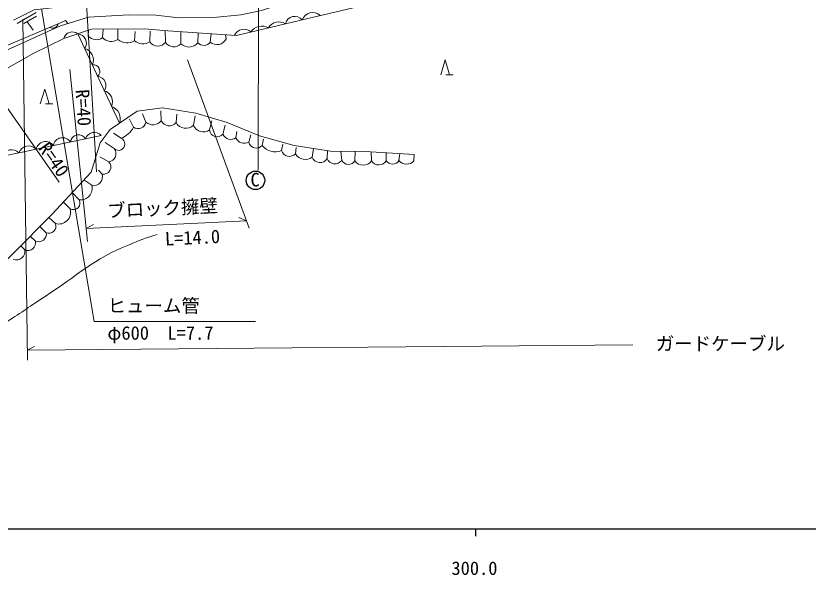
# Model space of a CAD drawing. Units: millimetres, scale not verified. Extents: x 40000 to 680000, y 20000 to 380000.
# Drawn here: x 305694 to 413067, y 198715 to 274555 of the extents above; entities that cross this region are included whole.
import ezdxf
from ezdxf.enums import TextEntityAlignment as Align

# ---------------------------------------------------------------- set-up
doc = ezdxf.new("R2010")
doc.units = ezdxf.units.MM
doc.header["$LTSCALE"] = 1000
doc.linetypes.add('CHAIN', pattern=[18.5, 12, -1.5, 3.5, -1.5])
for name, color, linetype, lineweight in [('M-BGD', 7, 'Continuous', 13), ('M-BMK', 2, 'CHAIN', 13), ('M-STR-HTXT', 7, 'Continuous', 13), ('M-STR-STRC', 7, 'Continuous', 13), ('M-TTL-BAND', 7, 'Continuous', 25)]:
    doc.layers.add(name, color=color, linetype=linetype, lineweight=lineweight)
doc.styles.add('ＭＳ ゴシック', font='')
doc.styles.get('ＭＳ ゴシック').set_extended_font_data('MS Gothic')

msp = doc.modelspace()

# ---------------------------------------------------------------- linework, layer by layer
at = {"layer": 'M-BGD'}
for p, q in [((305865, 273513), (308464, 274992)), ((306788, 273495), (308502, 274521)), ((307237, 273764), (308050, 272619)), ((317450, 271602), (317533, 272758)), ((319522, 271329), (319529, 272776)), ((314094, 272119), (319734, 259981)), ((315500, 271819), (315543, 272608)), ((321773, 271188), (321847, 272409)), ((323854, 271009), (323910, 272478)), ((325983, 270961), (325939, 272565)), ((328064, 270773), (328045, 272418)), ((330344, 270905), (330382, 272262)), ((332038, 270996), (332154, 272143)), ((334195, 271448), (334124, 272011)), ((323322, 260124), (322855, 261287)), ((325404, 260332), (325327, 261691)), ((327421, 260076), (327503, 261220)), ((329747, 259744), (329983, 261003)), ((321625, 259451), (321110, 260534)), ((331956, 259088), (332240, 260315)), ((333749, 258527), (334066, 259738)), ((335526, 258027), (335635, 258890)), ((319963, 257946), (318948, 258645)), ((337268, 257415), (337556, 258409)), ((339086, 256991), (339237, 257817)), ((319021, 256552), (317816, 257401)), ((341685, 256275), (341863, 257145)), ((343607, 255852), (343704, 256712)), ((345830, 255409), (346018, 256546)), ((347886, 255201), (347913, 256250)), ((349852, 254959), (349757, 256178)), ((351652, 254876), (351694, 256166)), ((353882, 254880), (353827, 256109)), ((355889, 254909), (355872, 255981)), ((357612, 254928), (357710, 255867)), ((359618, 254880), (359680, 255744)), ((318286, 254763), (317097, 255427)), ((317373, 253086), (316889, 253649)), ((315988, 251579), (314915, 252323)), ((314277, 249616), (313321, 250599)), ((313060, 248372), (312130, 249312)), ((311063, 246375), (310181, 247233)), ((309814, 245150), (308948, 245988)), ((308345, 244020), (307649, 244677)), ((306913, 242833), (306365, 243382))]:
    msp.add_line(p, q, dxfattribs=at)
for points in [[(304568, 269950), (310012, 272448), (311725, 273200), (315552, 274369), (321028, 274689), (324646, 274657), (327800, 274289), (332508, 274337), (336190, 274673), (338992, 275282), (346534, 277748), (350328, 279749), (355740, 283912), (363464, 289987), (369460, 293865), (373735, 296074), (376585, 296843), (379836, 296971), (382574, 297099), (387986, 298348), (398825, 301822), (405802, 303875)], [(275827, 250953), (284948, 254347), (291929, 257069), (295627, 259775), (299230, 263970), (301472, 265763), (308116, 269478), (312199, 271479), (315946, 272744), (323071, 272808), (326289, 272536), (335608, 271911), (345070, 274153), (352932, 276010), (376789, 281670), (390328, 284681)], [(305365, 273960), (308167, 275378), (318334, 276483), (326255, 276978)], [(311723, 273620), (312445, 273945), (312726, 273506)], [(296662, 264049), (296547, 264766), (304162, 270403), (311723, 273620)], [(322155, 261630), (325550, 262095), (330097, 261358), (334324, 260093), (338727, 258268), (343403, 256955), (348322, 256186), (353031, 256158), (359680, 255744)], [(264716, 239750), (273250, 238838), (278326, 236404), (285531, 236612), (289870, 236244), (292512, 235491), (295650, 235843), (297988, 236260), (301638, 238710), (305353, 242360), (310573, 247628), (315889, 253376), (317112, 257355), (318489, 259133), (322155, 261630)], [(298892, 260789), (297051, 254064), (317273, 258339)]]:
    msp.add_lwpolyline(points, dxfattribs=at)
for centre, radius, start, end in [((345890, 273517), 1481, 46.32694, 160.27451), ((343496, 273185), 1300, 39.76939, 166.8845), ((310636, 273768), 878, 242.79784, 343.29733), ((336576, 271359), 1387, 46.59338, 155.62497), ((339039, 271355), 1818, 60.44839, 146.2055), ((341344, 272106), 1635, 57.16797, 149.48592), ((313354, 271186), 1191, 51.56911, 165.74096), ((313983, 270855), 1269, 324.85722, 84.98859), ((316590, 272747), 1432, 220.41688, 306.90274), ((318651, 272717), 1639, 222.87965, 302.10169), ((320749, 272885), 1982, 231.73145, 301.08603), ((322937, 272530), 1777, 229.07428, 301.09813), ((324936, 271764), 1319, 214.93291, 322.53229), ((327098, 271684), 1328, 212.96163, 316.69626), ((329145, 271852), 1528, 224.95627, 321.66561), ((331154, 271628), 1086, 221.71269, 324.45997), ((332950, 272016), 1368, 228.20089, 335.47553), ((314598, 268583), 1598, 335.17616, 74.66965), ((316175, 267017), 904, 311.80017, 98.04564), ((316648, 265101), 1249, 325.7864, 84.05941), ((317256, 262913), 1546, 335.8096, 74.03621), ((318060, 260600), 1785, 339.69041, 70.1554), ((322248, 260358), 1100, 235.51532, 347.71424), ((324262, 261236), 1456, 229.80888, 321.61231), ((326495, 260851), 1208, 205.46056, 320.0656), ((328702, 260735), 1440, 207.24717, 316.52511), ((318748, 260959), 3249, 291.96676, 332.34752), ((331098, 260247), 1442, 200.41344, 306.49303), ((332958, 259144), 1003, 183.19379, 322.09816), ((312024, 256776), 1255, 32.65276, 171.22056), ((314184, 257316), 1111, 30.94285, 172.93048), ((316343, 257464), 1278, 43.24641, 160.62691), ((319616, 257166), 854, 225.87973, 66.0284), ((334825, 258943), 1153, 201.11425, 307.43681), ((336675, 258512), 1248, 202.89295, 298.38907), ((307417, 255525), 1389, 42.88615, 160.98717), ((309719, 256201), 1312, 35.72331, 168.15002), ((338284, 257661), 1045, 193.60326, 320.14746), ((340845, 258301), 2193, 216.67717, 292.53173), ((305125, 255057), 1344, 43.23891, 160.63441), ((318175, 255854), 1097, 275.83402, 39.5271), ((342778, 256662), 1159, 199.46745, 315.65343), ((344896, 256524), 1454, 207.53507, 309.93846), ((317575, 254063), 998, 258.31861, 44.50559), ((346908, 255800), 1147, 199.93061, 328.5079), ((348934, 255611), 1126, 201.38069, 324.61175), ((350778, 255477), 1061, 209.22, 325.49491), ((352766, 255655), 1359, 214.96207, 325.26569), ((354877, 255507), 1175, 212.20143, 329.41243), ((356744, 255504), 1042, 214.82408, 326.42824), ((358635, 255761), 1319, 219.1524, 318.15815), ((316262, 252717), 1170, 256.45973, 18.38978), ((314470, 251175), 1571, 262.93272, 14.89954), ((313482, 249176), 909, 242.32066, 28.95843), ((311489, 247946), 1627, 254.81759, 15.18241), ((310183, 246022), 948, 247.05564, 21.85387), ((308786, 244967), 1045, 245.03686, 10.10033), ((307344, 243770), 1031, 245.29542, 14.01847), ((305754, 242643), 1175, 249.44788, 9.28252)]:
    msp.add_arc(centre, radius, start, end, dxfattribs=at)
msp.add_open_spline([(151793, 257216), (152689, 256346), (153007, 256080), (153861, 255447), (155142, 254498), (155968, 254103), (157427, 253460), (159770, 252427), (161277, 252367), (163796, 251909), (169405, 250888), (172612, 250712), (178287, 250157), (181926, 249801), (183970, 249624), (187623, 249449), (189481, 249360), (190530, 249504), (192386, 249368), (194750, 249194), (196060, 248897), (198374, 248388), (200320, 247960), (201399, 247645), (203274, 246972), (205219, 246275), (206346, 245910), (208119, 244849), (209964, 243745), (210546, 242495), (212358, 241337), (213607, 240539), (214390, 240228), (215736, 239608), (217738, 238687), (218846, 238088), (220972, 237510), (225994, 236145), (228952, 235809), (234149, 235544), (237761, 235360), (239788, 235795), (243404, 235762), (246295, 235735), (247916, 235685), (250802, 235504), (253564, 235331), (255108, 235173), (257863, 234896), (260488, 234632), (261970, 234540), (264571, 234095), (269088, 233324), (271541, 232504), (276020, 231533), (280654, 230529), (283191, 229590), (287900, 229036), (289982, 228791), (291177, 228682), (293264, 228876), (295374, 229071), (296602, 229164), (298596, 229884), (301067, 230777), (302267, 231723), (304504, 233103), (306559, 234370), (307630, 235205), (309659, 236513), (314049, 239343), (316197, 241579), (321043, 243526), (322510, 244115), (323073, 244381), (324854, 244887)], degree=3, knots=[0, 0, 0, 0, 1, 1, 1, 2, 2, 2, 3, 3, 3, 4, 4, 4, 5, 5, 5, 6, 6, 6, 7, 7, 7, 8, 8, 8, 9, 9, 9, 10, 10, 10, 11, 11, 11, 12, 12, 12, 13, 13, 13, 14, 14, 14, 15, 15, 15, 16, 16, 16, 17, 17, 17, 18, 18, 18, 19, 19, 19, 20, 20, 20, 21, 21, 21, 22, 22, 22, 23, 23, 23, 24, 24, 24, 25, 25, 25, 25], dxfattribs=at)
at = {"layer": 'M-BMK'}
msp.add_arc((317846, 242944), 36372, 94.34401, 124.93772, dxfattribs=at)
at = {"layer": 'M-STR-HTXT'}
for p, q in [((315091, 279212), (316641, 253396)), ((309172, 275488), (316314, 233090)), ((306652, 274089), (307264, 227867)), ((297016, 272761), (311555, 252018)), ((328935, 268603), (337311, 245744)), ((363273, 266575), (363873, 268575)), ((363873, 268575), (364473, 266575)), ((312992, 267282), (315421, 243970)), ((364973, 266575), (363973, 266575)), ((309000, 262614), (309600, 264614)), ((309600, 264614), (310200, 262614)), ((310700, 262614), (309700, 262614)), ((336934, 246772), (335911, 247222)), ((315239, 245715), (336934, 246772)), ((315239, 245715), (316214, 246263)), ((316314, 233090), (338171, 233090)), ((307246, 229227), (389299, 229943)), ((307246, 229227), (308242, 229736))]:
    msp.add_line(p, q, dxfattribs=at)
at = {"layer": 'M-STR-STRC'}
msp.add_line((338606, 278575), (338519, 253630), dxfattribs=at)
at = {"layer": 'M-STR-STRC', "lineweight": 25}
msp.add_circle((338171, 252247), 1250, dxfattribs=at)
at = {"layer": 'M-TTL-BAND'}
for p, q in [((40000, 205000), (579000, 205000)), ((368000, 205000), (368000, 204000))]:
    msp.add_line(p, q, dxfattribs=at)

# ---------------------------------------------------------------- texts
at = {"layer": 'M-STR-HTXT', "style": 'ＭＳ ゴシック'}
for rotation, p in [(273.437, (314865, 262100)), (305.027, (310860, 255082))]:
    msp.add_text('R=40', height=1833, rotation=rotation, dxfattribs=at).set_placement(p, align=Align.MIDDLE_CENTER)
for s, p in [('ブロック擁壁', (318157, 246656)), ('L=14.0', (325966, 242851))]:
    msp.add_text(s, height=1833, rotation=2.788, dxfattribs=at).set_placement(p, align=Align.BOTTOM_LEFT)
for s, p in [('ヒューム管', (318125, 233789)), ('φ600\u3000L=7.7', (318104, 230091)), ('ガードケーブル', (392416, 228642))]:
    msp.add_text(s, height=1833, dxfattribs=at).set_placement(p, align=Align.BOTTOM_LEFT)
at = {"layer": 'M-STR-STRC', "style": 'ＭＳ ゴシック'}
msp.add_text('C', height=1833, dxfattribs=at).set_placement((337492, 250873), align=Align.BOTTOM_LEFT)
at = {"layer": 'M-TTL-BAND', "style": 'ＭＳ ゴシック'}
msp.add_text('300.0', height=1833, dxfattribs=at).set_placement((367844, 198195), align=Align.BOTTOM_CENTER)

doc.saveas('drawing.dxf')
